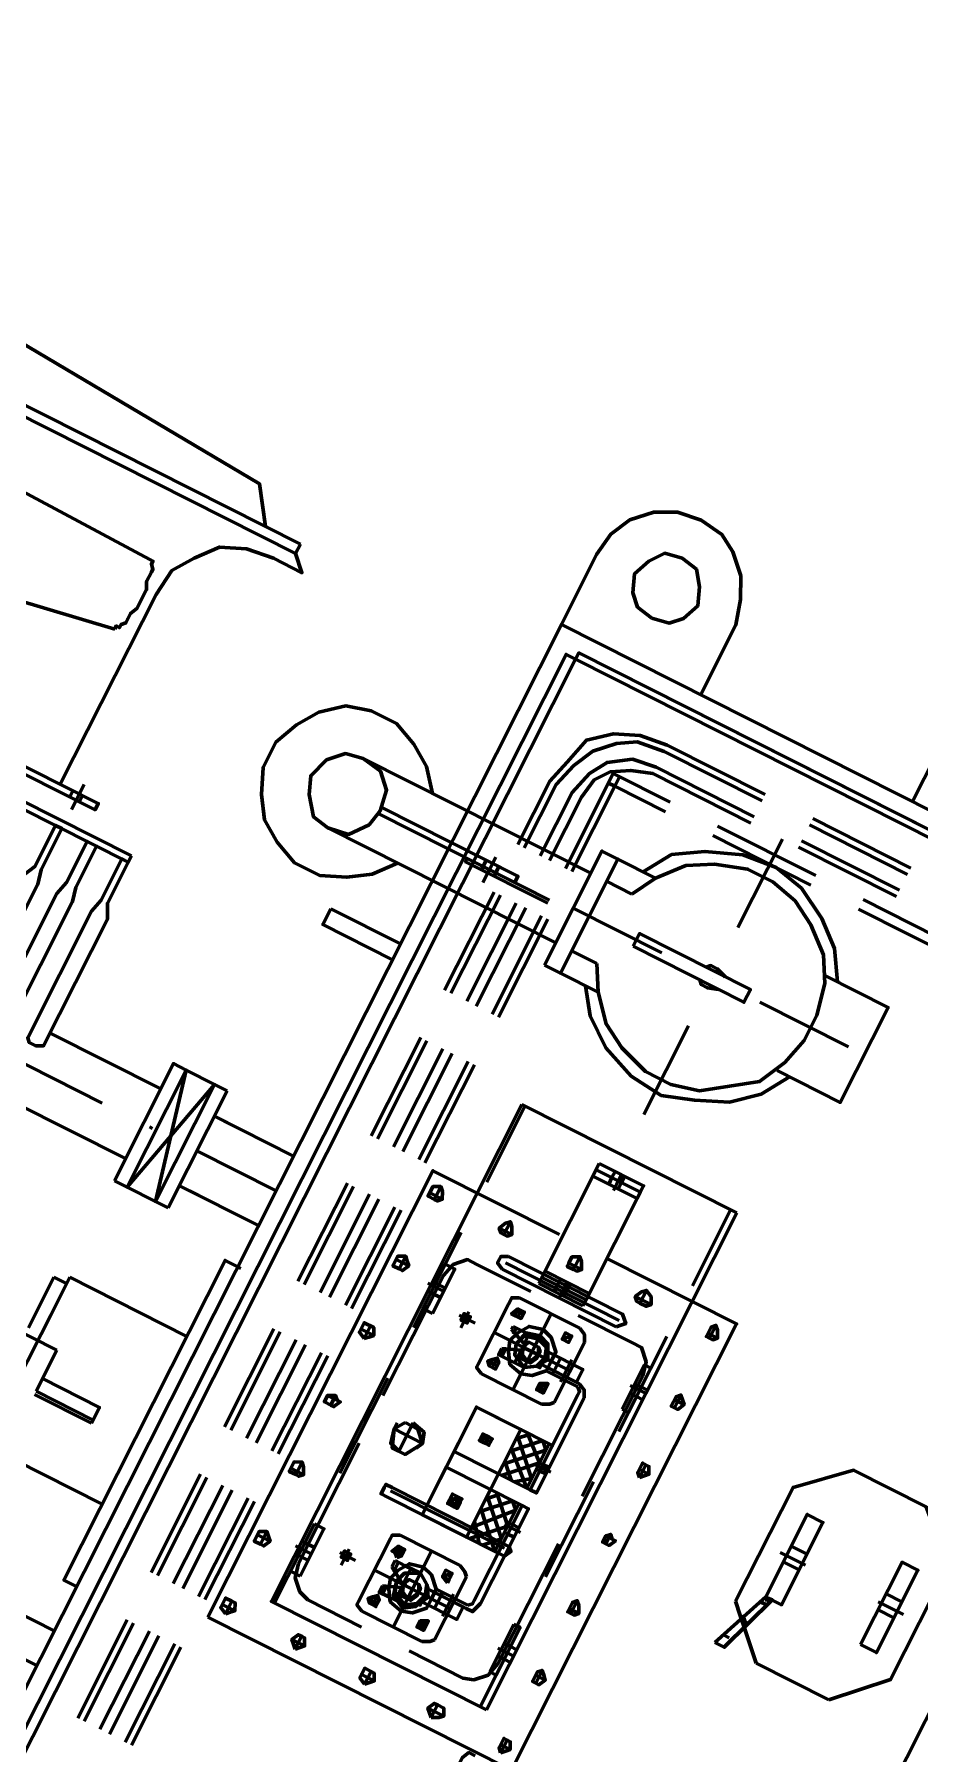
# Model space of a CAD drawing. Header units: metres. Extents: x 0 to 547597, y 0 to 1844684.
# Drawn here: x 543451.091 to 543452.124, y 1844575.337 to 1844577.342 of the extents above; entities that cross this region are included whole.
import ezdxf

# ---------------------------------------------------------------- set-up
doc = ezdxf.new("R2010")
doc.units = ezdxf.units.M
doc.layers.add('5_Thep', color=4, linetype='Continuous')
doc.layers.add('giai đoạn này', color=10, linetype='Continuous', lineweight=60)

# ---------------------------------------------------------------- blocks, each defined once
blk = doc.blocks.new('MBA220-MB')
at = {"color": 1}
for points in [[(1554, -1091.1), (-2326.8, -1091.1), (-2326.8, 570.3)], [(-2306.2, 549.7), (-2306.2, -1058), (-2297.9, -1058)], [(-2297.9, -1058), (-2297.9, 545.5)], [(-1186.2, -136.4), (-1566.4, -136.4)], [(-1401.1, -396.8), (-1549.9, -396.8), (-1599.5, -343), (-1599.5, -248), (-1549.9, -194.2)], [(-1549.9, -194.2), (-1401.1, -194.2), (-1347.3, -248)], [(-1475.5, -248), (-1475.5, -214.9)], [(-1421.7, -243.8), (-1421.7, -223.2), (-1529.2, -223.2), (-1529.2, -243.8), (-1421.7, -243.8)], [(-1487.9, -223.2), (-1487.9, -243.8)], [(-1467.2, -243.8), (-1467.2, -223.2)], [(-1347.3, -343), (-1347.3, -248)], [(-1421.7, -367.8), (-1421.7, -347.2), (-1529.2, -347.2), (-1529.2, -367.8), (-1421.7, -367.8)], [(-1487.9, -347.2), (-1487.9, -367.8)], [(-1475.5, -376.1), (-1475.5, -343)], [(-1467.2, -367.8), (-1467.2, -347.2)], [(-1421.7, -363.7), (-1421.7, -359.6), (-1347.3, -384.4), (-1421.7, -359.6), (-1421.7, -359.6)], [(-1417.6, -359.6), (-1417.6, -363.7)], [(-1380.4, -376.1), (-1347.3, -343)], [(-1421.7, -367.8), (-1421.7, -363.7)], [(-1421.7, -367.8), (-1421.7, -363.7)], [(-1421.7, -367.8), (-1417.6, -363.7)], [(-1421.7, -367.8), (-1347.3, -396.8)], [(-1347.3, -396.8), (-1421.7, -367.8)], [(-1413.5, -363.7), (-1413.5, -372)], [(-1388.7, -380.2), (-1384.5, -376.1), (-1384.5, -372)], [(-1388.7, -384.4), (-1380.4, -376.1)], [(-1388.7, -380.2), (-1388.7, -384.4)], [(-1401.1, -396.8), (-1388.7, -384.4)], [(-1359.7, -392.6), (-1359.7, -384.4)], [(-1347.3, -396.8), (-1347.3, -384.4)], [(-1347.3, -396.8), (-1347.3, -392.6)], [(-2306.2, -409.2), (-2306.2, -1058), (-2297.9, -1058)], [(-2198.7, -632.3), (-2198.7, -504.2)], [(-2186.3, -504.2), (-2186.3, -632.3)], [(-1975.5, -632.3), (-1975.5, -549.7), (-2099.5, -549.7), (-2099.5, -632.3)], [(-1107.6, -938.2), (-1107.6, -541.4), (-1690.4, -541.4), (-1690.4, -710.9)], [(-1661.4, -562.1), (-1661.4, -566.2), (-1673.8, -566.2), (-1678, -562.1), (-1673.8, -557.9), (-1665.6, -553.8), (-1661.4, -557.9), (-1661.4, -562.1)], [(-1665.6, -566.2), (-1665.6, -553.8)], [(-1570.5, -562.1), (-1570.5, -566.2), (-1582.9, -566.2), (-1587.1, -562.1), (-1582.9, -557.9), (-1578.8, -553.8), (-1570.5, -557.9), (-1570.5, -562.1)], [(-1578.8, -566.2), (-1578.8, -553.8)], [(-1479.6, -562.1), (-1483.7, -566.2), (-1496.1, -566.2), (-1496.1, -557.9), (-1487.9, -553.8), (-1483.7, -557.9), (-1479.6, -562.1)], [(-1487.9, -566.2), (-1487.9, -553.8)], [(-1392.8, -562.1), (-1392.8, -566.2), (-1401.1, -566.2), (-1405.2, -562.1), (-1401.1, -557.9), (-1401.1, -553.8), (-1392.8, -557.9), (-1392.8, -562.1)], [(-1401.1, -566.2), (-1401.1, -553.8)], [(-1301.9, -562.1), (-1301.9, -566.2), (-1314.3, -566.2), (-1318.4, -562.1), (-1314.3, -557.9), (-1306, -553.8), (-1301.9, -557.9), (-1301.9, -562.1)], [(-1306, -566.2), (-1306, -553.8)], [(-1211, -562.1), (-1211, -566.2), (-1223.4, -566.2), (-1227.5, -562.1), (-1223.4, -557.9), (-1219.2, -553.8), (-1211, -557.9), (-1211, -562.1)], [(-1219.2, -566.2), (-1219.2, -553.8)], [(-1120, -562.1), (-1124.2, -566.2), (-1136.6, -566.2), (-1136.6, -562.1), (-1136.6, -557.9), (-1128.3, -553.8), (-1124.2, -557.9), (-1120, -562.1)], [(-1128.3, -566.2), (-1128.3, -553.8)], [(-2037.5, -570.3), (-2037.5, -686.1)], [(-1678, -562.1), (-1661.4, -562.1)], [(-1587.1, -562.1), (-1570.5, -562.1)], [(-1496.1, -562.1), (-1479.6, -562.1)], [(-1405.2, -562.1), (-1392.8, -562.1)], [(-1318.4, -562.1), (-1301.9, -562.1)], [(-1227.5, -562.1), (-1211, -562.1)], [(-1136.6, -562.1), (-1120, -562.1)], [(-2256.6, -599.3), (-2256.6, -727.4)], [(-2248.3, -599.3), (-2248.3, -727.4)], [(-2227.7, -599.3), (-2227.7, -727.4)], [(-2219.4, -599.3), (-2219.4, -727.4)], [(-1806.1, -599.3), (-1157.2, -599.3)], [(-1806.1, -880.3), (-1157.2, -880.3), (-1157.2, -599.3)], [(-1806.1, -880.3), (-1806.1, -599.3)], [(-1574.7, -599.3), (-1574.7, -607.5)], [(-1570.5, -599.3), (-1570.5, -607.5)], [(-1562.3, -599.3), (-1562.3, -607.5)], [(-1235.8, -599.3), (-1235.8, -607.5)], [(-1227.5, -599.3), (-1227.5, -607.5)], [(-1219.2, -599.3), (-1219.2, -607.5)], [(-1103.5, -586.9), (-1103.5, -595.1), (-1095.2, -599.3), (-905.1, -599.3)], [(-2326.8, -607.5), (-2417.8, -607.5), (-2417.8, -632.3), (-2326.8, -632.3)], [(-2099.5, -615.8), (-2132.6, -636.5), (-2157.4, -665.4), (-2178.1, -702.6), (-2186.3, -739.8), (-2182.2, -781.1), (-2165.7, -822.5), (-2145, -855.5), (-2111.9, -876.2)], [(-1992.1, -876.2), (-1963.2, -859.7), (-1934.2, -834.9), (-1917.7, -805.9), (-1905.3, -768.7), (-1905.3, -735.7), (-1913.6, -702.6), (-1934.2, -673.7), (-1954.9, -644.7), (-1987.9, -628.2), (-2021, -619.9), (-2054.1, -619.9), (-2091.3, -628.2), (-2120.2, -644.7), (-2145, -673.7), (-2161.5, -702.6), (-2169.8, -735.7), (-2169.8, -768.7), (-2157.4, -805.9), (-2140.9, -834.9), (-2111.9, -859.7), (-2083, -876.2)], [(-1963.2, -876.2), (-1934.2, -855.5), (-1909.4, -822.5), (-1892.9, -781.1), (-1888.8, -739.8), (-1901.2, -702.6), (-1917.7, -665.4), (-1942.5, -636.5), (-1975.5, -615.8)], [(-1806.1, -607.5), (-1706.9, -607.5)], [(-1640.8, -607.5), (-1516.8, -607.5)], [(-1616, -640.6), (-1616, -628.2), (-1603.6, -615.8), (-1587.1, -611.7)], [(-1541.6, -607.5), (-1599.5, -607.5), (-1599.5, -615.8)], [(-1599.5, -615.8), (-1541.6, -615.8)], [(-1430, -611.7), (-1587.1, -611.7)], [(-1574.7, -607.5), (-1574.7, -615.8)], [(-1570.5, -603.4), (-1570.5, -619.9)], [(-1562.3, -607.5), (-1562.3, -615.8)], [(-1541.6, -607.5), (-1541.6, -615.8)], [(-1450.7, -607.5), (-1326.7, -607.5)], [(-1211, -611.7), (-1368, -611.7)], [(-1198.6, -607.5), (-1260.5, -607.5), (-1260.5, -615.8)], [(-1260.5, -607.5), (-1157.2, -607.5)], [(-1260.5, -615.8), (-1198.6, -615.8)], [(-1235.8, -607.5), (-1235.8, -615.8)], [(-1227.5, -603.4), (-1227.5, -619.9)], [(-1219.2, -607.5), (-1219.2, -615.8)], [(-1211, -611.7), (-1194.4, -615.8), (-1182, -628.2), (-1177.9, -640.6)], [(-1198.6, -607.5), (-1198.6, -615.8)], [(-1661.4, -653), (-1661.4, -657.1), (-1665.6, -661.3), (-1673.8, -657.1), (-1678, -653), (-1673.8, -644.7), (-1665.6, -640.6), (-1661.4, -644.7), (-1661.4, -653)], [(-1665.6, -661.3), (-1665.6, -640.6)], [(-1616, -640.6), (-1616, -710.9)], [(-1177.9, -710.9), (-1177.9, -640.6)], [(-1120, -653), (-1124.2, -657.1), (-1128.3, -661.3), (-1136.6, -657.1), (-1136.6, -653), (-1136.6, -644.7), (-1128.3, -640.6), (-1124.2, -644.7), (-1120, -653)], [(-1128.3, -661.3), (-1128.3, -640.6)], [(-1678, -653), (-1661.4, -653)], [(-1640.8, -814.2), (-1640.8, -665.4), (-1636.6, -661.3), (-1632.5, -657.1), (-1628.4, -661.3), (-1624.2, -665.4)], [(-1533.3, -661.3), (-1541.6, -665.4), (-1545.7, -673.7)], [(-1533.3, -661.3), (-1409.3, -661.3), (-1409.3, -669.5)], [(-1442.4, -661.3), (-1442.4, -669.5)], [(-1438.3, -657.1), (-1438.3, -673.7)], [(-1438.3, -677.8), (-1438.3, -661.3)], [(-1434.1, -661.3), (-1434.1, -669.5)], [(-1264.7, -661.3), (-1388.7, -661.3), (-1388.7, -669.5)], [(-1363.9, -661.3), (-1363.9, -669.5)], [(-1359.7, -657.1), (-1359.7, -673.7)], [(-1359.7, -677.8), (-1359.7, -661.3)], [(-1351.5, -661.3), (-1351.5, -669.5)], [(-1339.1, -814.2), (-1339.1, -665.4), (-1339.1, -661.3), (-1334.9, -657.1), (-1326.7, -661.3), (-1326.7, -665.4)], [(-1264.7, -661.3), (-1252.3, -665.4), (-1252.3, -673.7)], [(-1136.6, -653), (-1120, -653)], [(-1632.5, -665.4), (-1632.5, -814.2)], [(-1624.2, -665.4), (-1624.2, -814.2)], [(-1533.3, -739.8), (-1541.6, -727.4), (-1541.6, -723.3), (-1545.7, -723.3), (-1545.7, -677.8), (-1562.3, -677.8), (-1562.3, -723.3), (-1562.3, -723.3), (-1566.4, -727.4), (-1570.5, -739.8)], [(-1545.7, -715), (-1545.7, -673.7)], [(-1533.3, -669.5), (-1537.5, -669.5), (-1541.6, -673.7)], [(-1541.6, -673.7), (-1541.6, -715)], [(-1409.3, -669.5), (-1533.3, -669.5)], [(-1409.3, -768.7), (-1409.3, -669.5), (-1467.2, -669.5), (-1467.2, -768.7), (-1409.3, -768.7)], [(-1458.9, -673.7), (-1467.2, -681.9)], [(-1442.4, -673.7), (-1467.2, -702.6)], [(-1467.2, -673.7), (-1409.3, -673.7)], [(-1458.9, -673.7), (-1421.7, -710.9)], [(-1421.7, -673.7), (-1458.9, -710.9)], [(-1442.4, -673.7), (-1442.4, -669.5)], [(-1442.4, -673.7), (-1409.3, -706.7)], [(-1409.3, -673.7), (-1442.4, -710.9)], [(-1434.1, -673.7), (-1434.1, -669.5)], [(-1421.7, -673.7), (-1409.3, -690.2)], [(-1388.7, -669.5), (-1264.7, -669.5)], [(-1326.7, -768.7), (-1326.7, -669.5), (-1388.7, -669.5), (-1388.7, -768.7), (-1326.7, -768.7)], [(-1380.4, -673.7), (-1388.7, -681.9)], [(-1359.7, -673.7), (-1388.7, -702.6)], [(-1388.7, -673.7), (-1326.7, -673.7)], [(-1380.4, -673.7), (-1339.1, -710.9)], [(-1343.2, -673.7), (-1380.4, -710.9)], [(-1363.9, -673.7), (-1363.9, -669.5)], [(-1326.7, -673.7), (-1363.9, -710.9)], [(-1359.7, -673.7), (-1326.7, -706.7)], [(-1351.5, -673.7), (-1351.5, -669.5)], [(-1343.2, -673.7), (-1326.7, -690.2)], [(-1334.9, -665.4), (-1334.9, -814.2)], [(-1326.7, -665.4), (-1326.7, -814.2)], [(-1264.7, -669.5), (-1260.5, -669.5), (-1256.4, -673.7)], [(-1223.4, -739.8), (-1231.6, -727.4), (-1231.6, -723.3), (-1235.8, -723.3), (-1235.8, -677.8), (-1252.3, -677.8), (-1252.3, -723.3), (-1252.3, -723.3), (-1256.4, -727.4), (-1264.7, -739.8)], [(-1256.4, -673.7), (-1256.4, -715)], [(-1252.3, -715), (-1252.3, -673.7)], [(-2198.7, -822.5), (-2198.7, -694.3)], [(-2186.3, -694.3), (-2186.3, -822.5)], [(-1603.6, -702.6), (-1599.5, -694.3), (-1591.2, -690.2)], [(-1512.7, -690.2), (-1591.2, -690.2)], [(-1566.4, -694.3), (-1541.6, -694.3)], [(-1562.3, -690.2), (-1545.7, -690.2)], [(-1554, -789.4), (-1554, -690.2)], [(-1537.5, -694.3), (-1549.9, -694.3)], [(-1541.6, -690.2), (-1545.7, -690.2)], [(-1512.7, -690.2), (-1508.5, -694.3), (-1504.4, -702.6)], [(-1467.2, -681.9), (-1438.3, -710.9)], [(-1467.2, -698.5), (-1454.8, -710.9)], [(-1409.3, -694.3), (-1425.9, -710.9)], [(-1388.7, -681.9), (-1359.7, -710.9)], [(-1388.7, -698.5), (-1376.3, -710.9)], [(-1326.7, -694.3), (-1347.3, -710.9)], [(-1293.6, -702.6), (-1289.5, -694.3), (-1285.3, -690.2)], [(-1202.7, -690.2), (-1285.3, -690.2)], [(-1260.5, -694.3), (-1248.2, -694.3)], [(-1256.4, -690.2), (-1252.3, -690.2)], [(-1256.4, -694.3), (-1231.6, -694.3)], [(-1252.3, -690.2), (-1235.8, -690.2)], [(-1244, -789.4), (-1244, -690.2)], [(-1202.7, -690.2), (-1198.6, -694.3), (-1194.4, -702.6)], [(-2029.3, -847.3), (-2029.3, -702.6), (-2045.8, -702.6), (-2045.8, -847.3), (-2029.3, -847.3)], [(-1636.6, -710.9), (-1785.4, -710.9), (-1785.4, -768.7)], [(-1777.2, -710.9), (-1777.2, -768.7), (-1768.9, -768.7)], [(-1777.2, -710.9), (-1768.9, -710.9)], [(-1777.2, -768.7), (-1777.2, -710.9)], [(-1768.9, -768.7), (-1768.9, -710.9)], [(-1644.9, -710.9), (-1644.9, -768.7)], [(-1636.6, -710.9), (-1636.6, -768.7), (-1628.4, -768.7)], [(-1636.6, -710.9), (-1628.4, -710.9)], [(-1636.6, -710.9), (-1636.6, -768.7), (-1628.4, -768.7)], [(-1636.6, -710.9), (-1628.4, -710.9)], [(-1636.6, -768.7), (-1636.6, -710.9)], [(-1628.4, -768.7), (-1628.4, -710.9)], [(-1628.4, -768.7), (-1628.4, -710.9)], [(-1603.6, -702.6), (-1603.6, -781.1)], [(-1591.2, -706.7), (-1582.9, -706.7)], [(-1582.9, -706.7), (-1582.9, -710.9), (-1582.9, -715), (-1587.1, -710.9), (-1591.2, -706.7), (-1587.1, -706.7), (-1582.9, -706.7), (-1582.9, -706.7), (-1582.9, -710.9), (-1582.9, -715), (-1587.1, -710.9), (-1591.2, -706.7), (-1587.1, -706.7), (-1582.9, -706.7), (-1582.9, -706.7), (-1582.9, -706.7)], [(-1582.9, -706.7), (-1582.9, -715), (-1591.2, -715), (-1591.2, -706.7), (-1582.9, -706.7), (-1582.9, -706.7)], [(-1591.2, -706.7), (-1582.9, -706.7)], [(-1582.9, -706.7), (-1582.9, -715)], [(-1582.9, -706.7), (-1582.9, -715)], [(-1525.1, -739.8), (-1529.2, -756.3), (-1541.6, -764.6), (-1554, -768.7), (-1566.4, -764.6), (-1578.8, -756.3), (-1582.9, -739.8), (-1578.8, -727.4), (-1566.4, -715), (-1554, -715), (-1541.6, -715), (-1529.2, -727.4), (-1525.1, -739.8)], [(-1533.3, -739.8), (-1541.6, -756.3), (-1554, -760.5), (-1566.4, -756.3), (-1570.5, -739.8), (-1566.4, -727.4), (-1554, -723.3), (-1541.6, -727.4), (-1533.3, -739.8), (-1541.6, -756.3), (-1554, -760.5), (-1570.5, -756.3), (-1574.7, -739.8), (-1570.5, -727.4), (-1554, -719.1), (-1541.6, -727.4), (-1533.3, -739.8)], [(-1545.7, -706.7), (-1562.3, -706.7)], [(-1554, -768.7), (-1554, -715)], [(-1541.6, -706.7), (-1545.7, -706.7)], [(-1541.6, -715), (-1545.7, -715)], [(-1516.8, -706.7), (-1529.2, -706.7)], [(-1516.8, -706.7), (-1516.8, -715), (-1525.1, -715), (-1529.2, -706.7), (-1525.1, -706.7), (-1516.8, -706.7), (-1516.8, -706.7)], [(-1516.8, -706.7), (-1529.2, -706.7)], [(-1516.8, -706.7), (-1516.8, -710.9), (-1520.9, -715), (-1525.1, -710.9), (-1525.1, -706.7), (-1516.8, -706.7), (-1516.8, -710.9), (-1520.9, -715), (-1525.1, -710.9), (-1525.1, -706.7), (-1520.9, -706.7), (-1516.8, -706.7)], [(-1520.9, -706.7), (-1520.9, -715)], [(-1520.9, -706.7), (-1520.9, -715)], [(-1504.4, -781.1), (-1504.4, -702.6)], [(-1326.7, -768.7), (-1326.7, -710.9), (-1467.2, -710.9), (-1467.2, -768.7), (-1326.7, -768.7)], [(-1326.7, -768.7), (-1326.7, -710.9), (-1467.2, -710.9), (-1467.2, -768.7), (-1326.7, -768.7)], [(-1467.2, -710.9), (-1409.3, -710.9)], [(-1388.7, -710.9), (-1326.7, -710.9)], [(-1293.6, -702.6), (-1293.6, -781.1)], [(-1281.2, -706.7), (-1268.8, -706.7)], [(-1272.9, -706.7), (-1272.9, -710.9), (-1272.9, -715), (-1277.1, -710.9), (-1281.2, -706.7), (-1277.1, -706.7), (-1272.9, -706.7), (-1272.9, -710.9), (-1272.9, -715), (-1277.1, -710.9), (-1277.1, -706.7), (-1272.9, -706.7), (-1272.9, -706.7)], [(-1268.8, -706.7), (-1272.9, -715), (-1281.2, -715), (-1281.2, -706.7), (-1272.9, -706.7), (-1268.8, -706.7)], [(-1281.2, -706.7), (-1268.8, -706.7)], [(-1272.9, -706.7), (-1272.9, -715)], [(-1272.9, -706.7), (-1272.9, -715)], [(-1215.1, -739.8), (-1219.2, -756.3), (-1231.6, -764.6), (-1244, -768.7), (-1256.4, -764.6), (-1268.8, -756.3), (-1272.9, -739.8), (-1268.8, -727.4), (-1256.4, -715), (-1244, -715), (-1231.6, -715), (-1219.2, -727.4), (-1215.1, -739.8)], [(-1219.2, -739.8), (-1227.5, -756.3), (-1244, -760.5), (-1256.4, -756.3), (-1264.7, -739.8), (-1256.4, -727.4), (-1244, -719.1), (-1227.5, -727.4), (-1219.2, -739.8)], [(-1256.4, -706.7), (-1252.3, -706.7)], [(-1256.4, -715), (-1252.3, -715)], [(-1235.8, -706.7), (-1252.3, -706.7)], [(-1244, -768.7), (-1244, -715)], [(-1206.8, -706.7), (-1219.2, -706.7)], [(-1206.8, -706.7), (-1206.8, -715), (-1215.1, -715), (-1219.2, -706.7), (-1215.1, -706.7), (-1206.8, -706.7), (-1206.8, -706.7)], [(-1206.8, -706.7), (-1219.2, -706.7)], [(-1206.8, -706.7), (-1211, -710.9), (-1211, -715), (-1215.1, -710.9), (-1215.1, -706.7), (-1211, -706.7), (-1206.8, -706.7)], [(-1211, -706.7), (-1211, -710.9), (-1211, -715), (-1215.1, -710.9), (-1215.1, -706.7), (-1211, -706.7), (-1211, -706.7)], [(-1211, -706.7), (-1211, -715)], [(-1211, -706.7), (-1211, -715)], [(-1194.4, -781.1), (-1194.4, -702.6)], [(-2045.8, -735.7), (-2049.9, -748.1), (-2049.9, -756.3), (-2045.8, -760.5)], [(-2029.3, -760.5), (-2025.1, -756.3), (-2025.1, -748.1), (-2029.3, -735.7)], [(-1777.2, -735.7), (-1785.4, -735.7)], [(-1773, -739.8), (-1785.4, -739.8)], [(-1781.3, -739.8), (-1764.8, -739.8)], [(-1777.2, -735.7), (-1768.9, -735.7)], [(-1661.4, -739.8), (-1661.4, -748.1), (-1665.6, -748.1), (-1673.8, -748.1), (-1678, -739.8), (-1673.8, -735.7), (-1665.6, -731.5), (-1661.4, -735.7), (-1661.4, -739.8)], [(-1678, -739.8), (-1661.4, -739.8)], [(-1665.6, -748.1), (-1665.6, -731.5)], [(-1636.6, -735.7), (-1644.9, -735.7)], [(-1636.6, -739.8), (-1644.9, -739.8)], [(-1640.8, -739.8), (-1624.2, -739.8)], [(-1640.8, -739.8), (-1624.2, -739.8)], [(-1636.6, -735.7), (-1628.4, -735.7)], [(-1636.6, -735.7), (-1628.4, -735.7)], [(-1603.6, -739.8), (-1504.4, -739.8)], [(-1525.1, -739.8), (-1582.9, -739.8)], [(-1570.5, -739.8), (-1570.5, -760.5)], [(-1558.1, -752.2), (-1562.3, -748.1), (-1562.3, -735.7), (-1558.1, -731.5), (-1549.9, -731.5), (-1541.6, -735.7), (-1541.6, -748.1), (-1549.9, -752.2)], [(-1541.6, -739.8), (-1545.7, -748.1), (-1554, -752.2), (-1562.3, -748.1), (-1562.3, -739.8), (-1562.3, -735.7), (-1554, -731.5), (-1545.7, -735.7), (-1541.6, -739.8)], [(-1562.3, -739.8), (-1541.6, -739.8)], [(-1554, -752.2), (-1554, -731.5)], [(-1533.3, -760.5), (-1533.3, -739.8)], [(-1434.1, -739.8), (-1434.1, -748.1), (-1442.4, -748.1), (-1442.4, -739.8), (-1442.4, -735.7), (-1438.3, -735.7), (-1434.1, -735.7), (-1434.1, -739.8), (-1434.1, -743.9), (-1438.3, -748.1), (-1442.4, -743.9), (-1442.4, -739.8), (-1442.4, -735.7), (-1438.3, -735.7), (-1434.1, -735.7), (-1434.1, -739.8)], [(-1434.1, -739.8), (-1434.1, -748.1), (-1442.4, -748.1), (-1442.4, -739.8), (-1442.4, -735.7), (-1438.3, -735.7), (-1434.1, -735.7), (-1434.1, -739.8), (-1434.1, -743.9), (-1438.3, -748.1), (-1442.4, -743.9), (-1442.4, -739.8), (-1442.4, -735.7), (-1438.3, -735.7), (-1434.1, -735.7), (-1434.1, -739.8)], [(-1434.1, -739.8), (-1434.1, -748.1), (-1438.3, -748.1), (-1442.4, -748.1), (-1442.4, -735.7), (-1438.3, -735.7), (-1434.1, -735.7), (-1434.1, -739.8), (-1442.4, -739.8)], [(-1442.4, -739.8), (-1434.1, -739.8)], [(-1442.4, -739.8), (-1434.1, -739.8)], [(-1438.3, -735.7), (-1438.3, -748.1)], [(-1438.3, -735.7), (-1438.3, -748.1)], [(-1438.3, -748.1), (-1438.3, -735.7)], [(-1351.5, -739.8), (-1355.6, -748.1), (-1363.9, -748.1), (-1363.9, -735.7), (-1359.7, -735.7), (-1355.6, -735.7), (-1351.5, -739.8), (-1355.6, -743.9), (-1359.7, -748.1), (-1359.7, -743.9), (-1363.9, -739.8), (-1359.7, -735.7), (-1359.7, -735.7), (-1355.6, -735.7), (-1351.5, -739.8)], [(-1351.5, -739.8), (-1355.6, -748.1), (-1363.9, -748.1), (-1363.9, -735.7), (-1359.7, -735.7), (-1355.6, -735.7), (-1351.5, -739.8), (-1355.6, -743.9), (-1359.7, -748.1), (-1359.7, -743.9), (-1363.9, -739.8), (-1359.7, -735.7), (-1359.7, -735.7), (-1355.6, -735.7), (-1351.5, -739.8)], [(-1351.5, -739.8), (-1351.5, -748.1), (-1359.7, -748.1), (-1363.9, -748.1), (-1363.9, -735.7), (-1359.7, -735.7), (-1351.5, -735.7), (-1351.5, -739.8), (-1363.9, -739.8)], [(-1351.5, -739.8), (-1363.9, -739.8)], [(-1351.5, -739.8), (-1363.9, -739.8)], [(-1359.7, -735.7), (-1359.7, -748.1)], [(-1359.7, -735.7), (-1359.7, -748.1)], [(-1359.7, -748.1), (-1359.7, -735.7)], [(-1293.6, -739.8), (-1194.4, -739.8)], [(-1215.1, -739.8), (-1272.9, -739.8)], [(-1223.4, -739.8), (-1231.6, -756.3), (-1244, -760.5), (-1256.4, -756.3), (-1264.7, -739.8), (-1256.4, -727.4), (-1244, -723.3), (-1231.6, -727.4), (-1223.4, -739.8)], [(-1264.7, -739.8), (-1264.7, -760.5)], [(-1244, -752.2), (-1252.3, -748.1), (-1252.3, -735.7), (-1248.2, -731.5), (-1239.9, -731.5), (-1231.6, -735.7), (-1231.6, -748.1), (-1239.9, -752.2)], [(-1231.6, -739.8), (-1235.8, -748.1), (-1244, -752.2), (-1252.3, -748.1), (-1252.3, -739.8), (-1252.3, -735.7), (-1244, -731.5), (-1235.8, -735.7), (-1231.6, -739.8)], [(-1252.3, -739.8), (-1231.6, -739.8)], [(-1244, -752.2), (-1244, -731.5)], [(-1223.4, -760.5), (-1223.4, -739.8)], [(-1120, -739.8), (-1124.2, -748.1), (-1128.3, -748.1), (-1136.6, -748.1), (-1136.6, -739.8), (-1136.6, -735.7), (-1128.3, -731.5), (-1124.2, -735.7), (-1120, -739.8)], [(-1136.6, -739.8), (-1120, -739.8)], [(-1128.3, -748.1), (-1128.3, -731.5)], [(-2103.7, -748.1), (-2219.4, -748.1)], [(-2037.5, -748.1), (-2037.5, -748.1)], [(-2037.5, -748.1), (-2037.5, -748.1)], [(-1859.8, -748.1), (-1975.5, -748.1)], [(-1777.2, -748.1), (-1785.4, -748.1)], [(-1777.2, -748.1), (-1768.9, -748.1)], [(-1636.6, -748.1), (-1644.9, -748.1)], [(-1636.6, -748.1), (-1628.4, -748.1)], [(-1636.6, -748.1), (-1628.4, -748.1)], [(-1570.5, -752.2), (-1558.1, -752.2)], [(-1570.5, -772.9), (-1570.5, -760.5)], [(-1566.4, -772.9), (-1558.1, -752.2)], [(-1558.1, -752.2), (-1558.1, -748.1)], [(-1549.9, -752.2), (-1549.9, -748.1)], [(-1549.9, -752.2), (-1533.3, -752.2)], [(-1549.9, -752.2), (-1541.6, -772.9)], [(-1533.3, -760.5), (-1533.3, -772.9), (-1541.6, -772.9)], [(-1264.7, -752.2), (-1244, -752.2)], [(-1264.7, -772.9), (-1264.7, -760.5)], [(-1256.4, -772.9), (-1244, -752.2)], [(-1244, -752.2), (-1244, -748.1)], [(-1239.9, -752.2), (-1239.9, -748.1)], [(-1239.9, -752.2), (-1223.4, -752.2)], [(-1239.9, -752.2), (-1231.6, -772.9)], [(-1223.4, -760.5), (-1223.4, -772.9), (-1231.6, -772.9)], [(-1636.6, -768.7), (-1785.4, -768.7)], [(-1690.4, -772.9), (-1690.4, -938.2), (-1107.6, -938.2)], [(-1616, -772.9), (-1616, -843.1)], [(-1591.2, -789.4), (-1599.5, -789.4), (-1603.6, -781.1)], [(-1582.9, -772.9), (-1582.9, -777), (-1587.1, -777), (-1591.2, -772.9), (-1587.1, -768.7), (-1582.9, -768.7), (-1582.9, -772.9), (-1582.9, -777), (-1587.1, -777), (-1591.2, -772.9), (-1587.1, -768.7), (-1582.9, -768.7), (-1582.9, -772.9)], [(-1582.9, -772.9), (-1582.9, -777), (-1582.9, -781.1), (-1591.2, -777), (-1591.2, -768.7), (-1582.9, -768.7), (-1582.9, -768.7), (-1582.9, -772.9)], [(-1591.2, -772.9), (-1582.9, -772.9)], [(-1591.2, -772.9), (-1582.9, -772.9)], [(-1582.9, -781.1), (-1582.9, -768.7)], [(-1582.9, -781.1), (-1582.9, -768.7)], [(-1562.3, -768.7), (-1570.5, -768.7)], [(-1566.4, -772.9), (-1570.5, -772.9)], [(-1533.3, -768.7), (-1541.6, -768.7)], [(-1516.8, -772.9), (-1516.8, -777), (-1520.9, -781.1), (-1525.1, -777), (-1529.2, -772.9), (-1525.1, -768.7), (-1520.9, -768.7), (-1516.8, -768.7), (-1516.8, -772.9)], [(-1516.8, -772.9), (-1529.2, -772.9)], [(-1516.8, -772.9), (-1529.2, -772.9)], [(-1516.8, -772.9), (-1516.8, -777), (-1525.1, -777), (-1525.1, -768.7), (-1516.8, -768.7), (-1516.8, -777), (-1525.1, -777), (-1525.1, -768.7), (-1516.8, -768.7), (-1516.8, -772.9)], [(-1520.9, -781.1), (-1520.9, -768.7)], [(-1520.9, -781.1), (-1520.9, -768.7)], [(-1504.4, -781.1), (-1508.5, -789.4), (-1512.7, -789.4)], [(-1285.3, -789.4), (-1289.5, -789.4), (-1293.6, -781.1)], [(-1272.9, -772.9), (-1272.9, -777), (-1277.1, -777), (-1281.2, -772.9), (-1277.1, -768.7), (-1272.9, -768.7), (-1272.9, -777), (-1277.1, -777), (-1277.1, -768.7), (-1272.9, -768.7), (-1272.9, -772.9)], [(-1268.8, -772.9), (-1272.9, -777), (-1272.9, -781.1), (-1281.2, -777), (-1281.2, -768.7), (-1272.9, -768.7), (-1272.9, -768.7), (-1268.8, -772.9)], [(-1281.2, -772.9), (-1268.8, -772.9)], [(-1281.2, -772.9), (-1268.8, -772.9)], [(-1272.9, -781.1), (-1272.9, -768.7)], [(-1272.9, -781.1), (-1272.9, -768.7)], [(-1252.3, -768.7), (-1264.7, -768.7)], [(-1256.4, -772.9), (-1264.7, -772.9)], [(-1223.4, -768.7), (-1231.6, -768.7)], [(-1206.8, -772.9), (-1206.8, -777), (-1211, -781.1), (-1215.1, -777), (-1219.2, -772.9), (-1215.1, -768.7), (-1211, -768.7), (-1206.8, -768.7), (-1206.8, -772.9)], [(-1206.8, -772.9), (-1219.2, -772.9)], [(-1206.8, -772.9), (-1219.2, -772.9)], [(-1206.8, -772.9), (-1211, -777), (-1215.1, -777), (-1215.1, -768.7), (-1211, -768.7), (-1206.8, -772.9)], [(-1211, -772.9), (-1211, -777), (-1215.1, -777), (-1215.1, -768.7), (-1211, -768.7), (-1211, -772.9)], [(-1211, -781.1), (-1211, -768.7)], [(-1211, -781.1), (-1211, -768.7)], [(-1194.4, -781.1), (-1198.6, -789.4), (-1202.7, -789.4)], [(-1177.9, -843.1), (-1177.9, -772.9)], [(-2256.6, -789.4), (-2256.6, -917.5)], [(-2248.3, -789.4), (-2248.3, -917.5)], [(-2227.7, -789.4), (-2227.7, -917.5)], [(-2219.4, -789.4), (-2219.4, -917.5)], [(-1591.2, -789.4), (-1512.7, -789.4)], [(-1285.3, -789.4), (-1202.7, -789.4)], [(-2037.5, -814.2), (-2037.5, -929.9)], [(-1624.2, -814.2), (-1628.4, -822.5), (-1632.5, -822.5), (-1636.6, -822.5), (-1640.8, -814.2)], [(-1554, -834.9), (-1554, -814.2)], [(-1417.6, -826.6), (-1413.5, -810.1), (-1401.1, -805.9), (-1392.8, -810.1)], [(-1413.5, -818.3), (-1401.1, -805.9), (-1401.1, -810.1)], [(-1413.5, -834.9), (-1413.5, -818.3)], [(-1401.1, -805.9), (-1380.4, -818.3), (-1380.4, -834.9), (-1401.1, -843.1)], [(-1401.1, -805.9), (-1401.1, -843.1)], [(-1326.7, -814.2), (-1326.7, -822.5), (-1334.9, -822.5), (-1339.1, -822.5), (-1339.1, -814.2)], [(-1244, -834.9), (-1244, -814.2)], [(-1661.4, -830.7), (-1661.4, -834.9), (-1665.6, -839), (-1673.8, -834.9), (-1678, -830.7), (-1673.8, -826.6), (-1665.6, -822.5), (-1661.4, -826.6), (-1661.4, -830.7)], [(-1678, -830.7), (-1661.4, -830.7)], [(-1665.6, -839), (-1665.6, -822.5)], [(-1541.6, -826.6), (-1562.3, -826.6)], [(-1558.1, -826.6), (-1554, -826.6), (-1554, -830.7), (-1549.9, -826.6), (-1549.9, -822.5), (-1554, -822.5), (-1558.1, -826.6)], [(-1554, -830.7), (-1549.9, -830.7), (-1549.9, -826.6), (-1549.9, -822.5), (-1554, -822.5), (-1558.1, -822.5), (-1558.1, -826.6)], [(-1558.1, -826.6), (-1558.1, -830.7), (-1549.9, -830.7), (-1549.9, -822.5), (-1554, -822.5), (-1558.1, -822.5), (-1558.1, -826.6)], [(-1417.6, -826.6), (-1380.4, -826.6)], [(-1413.5, -834.9), (-1401.1, -843.1)], [(-1380.4, -826.6), (-1384.5, -839), (-1401.1, -843.1), (-1409.3, -843.1)], [(-1231.6, -826.6), (-1252.3, -826.6)], [(-1244, -830.7), (-1239.9, -826.6), (-1244, -822.5), (-1244, -822.5), (-1244, -822.5), (-1248.2, -826.6)], [(-1248.2, -826.6), (-1248.2, -830.7), (-1239.9, -830.7), (-1239.9, -822.5), (-1244, -822.5), (-1248.2, -822.5), (-1248.2, -826.6)], [(-1244, -826.6), (-1244, -830.7), (-1244, -826.6), (-1239.9, -826.6), (-1244, -822.5), (-1244, -822.5), (-1244, -826.6)], [(-1120, -830.7), (-1124.2, -834.9), (-1128.3, -839), (-1136.6, -834.9), (-1136.6, -830.7), (-1136.6, -826.6), (-1128.3, -822.5), (-1124.2, -826.6), (-1120, -830.7)], [(-1136.6, -830.7), (-1120, -830.7)], [(-1128.3, -839), (-1128.3, -822.5)], [(-2111.9, -859.7), (-2111.9, -909.2), (-1963.2, -909.2), (-1963.2, -859.7)], [(-1587.1, -872.1), (-1603.6, -867.9), (-1616, -855.5), (-1616, -843.1)], [(-1177.9, -843.1), (-1182, -855.5), (-1194.4, -867.9), (-1211, -872.1)], [(-2083, -909.2), (-2083, -876.2)], [(-1992.1, -909.2), (-1992.1, -876.2)], [(-1806.1, -876.2), (-1706.9, -876.2)], [(-1640.8, -876.2), (-1516.8, -876.2)], [(-1541.6, -863.8), (-1599.5, -863.8), (-1599.5, -876.2)], [(-1599.5, -876.2), (-1541.6, -876.2)], [(-1587.1, -872.1), (-1430, -872.1)], [(-1574.7, -863.8), (-1574.7, -876.2)], [(-1574.7, -880.3), (-1574.7, -876.2)], [(-1570.5, -863.8), (-1570.5, -880.3)], [(-1570.5, -884.5), (-1570.5, -872.1)], [(-1562.3, -863.8), (-1562.3, -876.2)], [(-1562.3, -880.3), (-1562.3, -876.2)], [(-1541.6, -863.8), (-1541.6, -876.2)], [(-1450.7, -876.2), (-1326.7, -876.2)], [(-1368, -872.1), (-1211, -872.1)], [(-1198.6, -863.8), (-1260.5, -863.8), (-1260.5, -876.2)], [(-1260.5, -876.2), (-1198.6, -876.2)], [(-1260.5, -876.2), (-1157.2, -876.2)], [(-1235.8, -863.8), (-1235.8, -876.2)], [(-1235.8, -880.3), (-1235.8, -876.2)], [(-1227.5, -863.8), (-1227.5, -880.3)], [(-1227.5, -884.5), (-1227.5, -872.1)], [(-1219.2, -863.8), (-1219.2, -876.2)], [(-1219.2, -880.3), (-1219.2, -876.2)], [(-1198.6, -863.8), (-1198.6, -876.2)], [(-2186.3, -884.5), (-2186.3, -950.6), (-2198.7, -950.6)], [(-2198.7, -958.8), (-2198.7, -884.5)], [(-2326.8, -909.2), (-2417.8, -909.2), (-2446.7, -917.5), (-2471.5, -929.9), (-2492.2, -950.6), (-2504.6, -971.2), (-2508.7, -1000.2), (-2504.6, -1029.1), (-2492.2, -1053.9), (-2471.5, -1074.6), (-2446.7, -1087), (-2417.8, -1091.1), (-2326.8, -1091.1)], [(-2256.6, -917.5), (-2252.5, -950.6), (-2240.1, -979.5), (-2219.4, -1004.3), (-2186.3, -1012.6), (-2157.4, -1020.8)], [(-2248.3, -917.5), (-2244.2, -950.6), (-2231.8, -971.2), (-2211.1, -991.9), (-2186.3, -1004.3), (-2157.4, -1012.6)], [(-2227.7, -917.5), (-2223.5, -946.4), (-2207, -971.2), (-2186.3, -983.6), (-2157.4, -991.9)], [(-2219.4, -917.5), (-2211.1, -942.3), (-2198.7, -963), (-2182.2, -975.4), (-2157.4, -979.5)], [(-1963.2, -929.9), (-1963.2, -909.2), (-2111.9, -909.2), (-2111.9, -929.9), (-1963.2, -929.9)], [(-1661.4, -921.6), (-1661.4, -929.9), (-1673.8, -929.9), (-1678, -921.6), (-1673.8, -917.5), (-1665.6, -913.4), (-1661.4, -917.5), (-1661.4, -921.6)], [(-1678, -921.6), (-1661.4, -921.6)], [(-1665.6, -929.9), (-1665.6, -913.4)], [(-1570.5, -921.6), (-1570.5, -929.9), (-1582.9, -929.9), (-1587.1, -921.6), (-1582.9, -917.5), (-1578.8, -913.4), (-1570.5, -917.5), (-1570.5, -921.6)], [(-1587.1, -921.6), (-1570.5, -921.6)], [(-1578.8, -913.4), (-1578.8, -929.9)], [(-1479.6, -921.6), (-1483.7, -929.9), (-1496.1, -929.9), (-1496.1, -917.5), (-1487.9, -913.4), (-1483.7, -917.5), (-1479.6, -921.6)], [(-1496.1, -921.6), (-1479.6, -921.6)], [(-1487.9, -913.4), (-1487.9, -929.9)], [(-1392.8, -921.6), (-1392.8, -929.9), (-1401.1, -929.9), (-1405.2, -921.6), (-1401.1, -917.5), (-1401.1, -913.4), (-1392.8, -917.5), (-1392.8, -921.6)], [(-1405.2, -921.6), (-1392.8, -921.6)], [(-1401.1, -913.4), (-1401.1, -929.9)], [(-1301.9, -921.6), (-1301.9, -929.9), (-1314.3, -929.9), (-1318.4, -921.6), (-1314.3, -917.5), (-1306, -913.4), (-1301.9, -917.5), (-1301.9, -921.6)], [(-1318.4, -921.6), (-1301.9, -921.6)], [(-1306, -913.4), (-1306, -929.9)], [(-1211, -921.6), (-1211, -929.9), (-1223.4, -929.9), (-1227.5, -921.6), (-1223.4, -917.5), (-1219.2, -913.4), (-1211, -917.5), (-1211, -921.6)], [(-1227.5, -921.6), (-1211, -921.6)], [(-1219.2, -913.4), (-1219.2, -929.9)], [(-1120, -921.6), (-1124.2, -929.9), (-1136.6, -929.9), (-1136.6, -921.6), (-1136.6, -917.5), (-1128.3, -913.4), (-1124.2, -917.5), (-1120, -921.6)], [(-1136.6, -921.6), (-1120, -921.6)], [(-1128.3, -929.9), (-1128.3, -913.4)], [(-2083, -1227.5), (-2083, -929.9)], [(-1992.1, -929.9), (-1992.1, -1227.5), (-1996.2, -1202.7), (-2016.9, -1186.2), (-2037.5, -1182), (-2062.3, -1186.2), (-2078.9, -1202.7), (-2083, -1227.5)], [(-2380.6, -1000.2), (-2384.7, -979.5), (-2397.1, -967.1), (-2417.8, -958.8), (-2438.4, -967.1), (-2455, -979.5), (-2459.1, -1000.2), (-2455, -1020.8), (-2438.4, -1033.2), (-2417.8, -1041.5), (-2397.1, -1033.2), (-2384.7, -1020.8), (-2380.6, -1000.2)], [(-2074.7, -958.8), (-2198.7, -958.8)], [(-2186.3, -958.8), (-2186.3, -950.6), (-2186.3, -950.6)], [(-2186.3, -950.6), (-2074.7, -950.6)], [(-2033.4, -1066.3), (-2033.4, -958.8)], [(-2029.3, -958.8), (-2029.3, -1066.3), (-2033.4, -1066.3)], [(-2012.7, -950.6), (-1884.6, -950.6)], [(-1884.6, -958.8), (-2012.7, -958.8)], [(-1822.6, -950.6), (-1694.5, -950.6)], [(-1694.5, -958.8), (-1822.6, -958.8)], [(-1632.5, -950.6), (-1504.4, -950.6)], [(-1504.4, -958.8), (-1632.5, -958.8)], [(-1442.4, -950.6), (-1314.3, -950.6)], [(-1314.3, -958.8), (-1442.4, -958.8)], [(-1252.3, -950.6), (-1124.2, -950.6)], [(-1124.2, -958.8), (-1252.3, -958.8)], [(-1062.2, -950.6), (-934, -950.6)], [(-934, -958.8), (-1062.2, -958.8)], [(-2157.4, -979.5), (-2074.7, -979.5)], [(-2012.7, -979.5), (-1884.6, -979.5)], [(-1822.6, -979.5), (-1694.5, -979.5)], [(-1632.5, -979.5), (-1504.4, -979.5)], [(-1442.4, -979.5), (-1314.3, -979.5)], [(-1252.3, -979.5), (-1124.2, -979.5)], [(-1062.2, -979.5), (-934, -979.5)], [(-2157.4, -991.9), (-2074.7, -991.9)], [(-2012.7, -991.9), (-1884.6, -991.9)], [(-1822.6, -991.9), (-1694.5, -991.9)], [(-1632.5, -991.9), (-1504.4, -991.9)], [(-1442.4, -991.9), (-1314.3, -991.9)], [(-1252.3, -991.9), (-1124.2, -991.9)], [(-1062.2, -991.9), (-934, -991.9)], [(-2157.4, -1012.6), (-2074.7, -1012.6)], [(-2157.4, -1020.8), (-2074.7, -1020.8)], [(-2041.7, -1182), (-2041.7, -1004.3), (-2033.4, -1004.3)], [(-2033.4, -1182), (-2033.4, -1004.3)], [(-2012.7, -1012.6), (-1884.6, -1012.6)], [(-2012.7, -1020.8), (-1884.6, -1020.8)], [(-1822.6, -1012.6), (-1694.5, -1012.6)], [(-1822.6, -1020.8), (-1694.5, -1020.8)], [(-1632.5, -1012.6), (-1504.4, -1012.6)], [(-1632.5, -1020.8), (-1504.4, -1020.8)], [(-1442.4, -1012.6), (-1314.3, -1012.6)], [(-1442.4, -1020.8), (-1314.3, -1020.8)], [(-1252.3, -1012.6), (-1124.2, -1012.6)], [(-1252.3, -1020.8), (-1124.2, -1020.8)], [(-1062.2, -1012.6), (-934, -1012.6)], [(-1062.2, -1020.8), (-934, -1020.8)], [(-2049.9, -1037.4), (-2016.9, -1037.4)], [(-2041.7, -1029.1), (-2029.3, -1029.1)], [(-2297.9, -1058), (-2297.9, -1070.4), (1525.1, -1070.4)], [(1512.7, -1058), (-2297.9, -1058)], [(-2041.7, -1045.6), (-2029.3, -1045.6)], [(-1909.4, -1182), (-1888.8, -1182), (-1888.8, -1091.1)], [(-1909.4, -1091.1), (-1909.4, -1182)], [(-1632.5, -1091.1), (-1632.5, -1194.4)], [(-1587.1, -1194.4), (-1587.1, -1091.1)], [(-1541.6, -1091.1), (-1541.6, -1194.4)], [(-1487.9, -1091.1), (-1487.9, -1087)], [(-1487.9, -1091.1), (-1487.9, -1107.6), (-1070.4, -1107.6), (-1070.4, -1091.1)], [(-1012.6, -1091.1), (-1012.6, -1194.4)], [(-967.1, -1194.4), (-967.1, -1091.1)], [(-967.1, -1231.6), (-967.1, -1091.1)], [(-1388.7, -1107.6), (-1388.7, -1260.5)], [(-1215.1, -1260.5), (-1169.6, -1260.5), (-1169.6, -1107.6)], [(-2083, -1136.6), (-2107.8, -1157.2), (-2124.3, -1182), (-2136.7, -1211), (-2136.7, -1244), (-2128.5, -1272.9), (-2107.8, -1297.7), (-2083, -1314.3), (-2054.1, -1326.7), (-2021, -1326.7), (-1992.1, -1314.3), (-1967.3, -1297.7), (-1950.8, -1272.9), (-1938.4, -1244), (-1938.4, -1211), (-1950.8, -1182), (-1967.3, -1157.2), (-1992.1, -1136.6)], [(-1268.8, -1235.8), (-1268.8, -1161.4), (-1248.2, -1161.4)], [(-1252.3, -1161.4), (-1252.3, -1235.8)], [(-1248.2, -1161.4), (-1248.2, -1235.8)], [(-1632.5, -1169.6), (-1632.5, -1194.4)], [(-1541.6, -1169.6), (-1541.6, -1194.4)], [(-1512.7, -1194.4), (-1665.6, -1194.4)], [(-1665.6, -1194.4), (-1665.6, -1211)], [(-1512.7, -1194.4), (-1665.6, -1194.4)], [(-1665.6, -1194.4), (-1665.6, -1211)], [(-1512.7, -1194.4), (-1512.7, -1211)], [(-1512.7, -1194.4), (-1512.7, -1211)], [(-1665.6, -1248.2), (-1512.7, -1211), (-1512.7, -1248.2)], [(-1512.7, -1211), (-1665.6, -1211), (-1665.6, -1248.2), (-1512.7, -1248.2), (-1665.6, -1211)], [(-1665.6, -1248.2), (-1512.7, -1211), (-1512.7, -1248.2)], [(-1512.7, -1211), (-1665.6, -1211), (-1665.6, -1248.2), (-1512.7, -1248.2), (-1665.6, -1211)], [(-2083, -1227.5), (-2078.9, -1248.2), (-2062.3, -1264.7), (-2037.5, -1272.9), (-2016.9, -1264.7), (-1996.2, -1248.2), (-1992.1, -1227.5)], [(-1306, -1235.8), (-1306, -1372.1)], [(-1306, -1235.8), (-1252.3, -1235.8)], [(-1512.7, -1264.7), (-1512.7, -1248.2), (-1665.6, -1248.2)], [(-1512.7, -1264.7), (-1665.6, -1264.7), (-1665.6, -1248.2), (-1512.7, -1248.2)], [(-1512.7, -1264.7), (-1512.7, -1248.2), (-1665.6, -1248.2)], [(-1512.7, -1264.7), (-1665.6, -1264.7), (-1665.6, -1248.2), (-1512.7, -1248.2)], [(-1587.1, -1256.4), (-1587.1, -1252.3)], [(-1339.1, -1260.5), (-1388.7, -1260.5)], [(-1380.4, -1260.5), (-1380.4, -1277.1)], [(-1339.1, -1260.5), (-1314.3, -1260.5)], [(-1244, -1260.5), (-1314.3, -1260.5)], [(-1632.5, -1264.7), (-1632.5, -1409.3)], [(-1632.5, -1264.7), (-1632.5, -1409.3)], [(-1541.6, -1264.7), (-1541.6, -1409.3)], [(-1541.6, -1264.7), (-1541.6, -1409.3)], [(-1380.4, -1277.1), (-1314.3, -1277.1)], [(-1587.1, -1446.5), (-1587.1, -1318.4)], [(-1897, -1529.2), (-2145, -1529.2), (-2178.1, -1525.1), (-2202.9, -1508.5), (-2227.7, -1487.9), (-2240.1, -1458.9), (-2244.2, -1425.9), (-2244.2, -1388.7), (-2260.7, -1405.2), (-2273.1, -1405.2)], [(-2273.1, -2649.2), (-2273.1, -1405.2)], [(-2260.7, -2649.2), (-2260.7, -1405.2)], [(-1859.8, -1417.6), (-1859.8, -2636.8), (-1851.6, -2636.8)], [(-1851.6, -1417.6), (-1859.8, -1417.6)], [(-1859.8, -1417.6), (-1859.8, -2636.8), (-1851.6, -2636.8)], [(-1851.6, -1417.6), (-1859.8, -1417.6)], [(-1847.4, -1417.6), (-1797.8, -1417.6), (-1781.3, -1409.3), (-1616, -1409.3), (-1611.8, -1417.6), (-1611.8, -1425.9), (-1616, -1430), (-1781.3, -1430), (-1797.8, -1425.9), (-1851.6, -1425.9), (-1851.6, -1417.6), (-1847.4, -1417.6)], [(-1847.4, -1417.6), (-1797.8, -1417.6), (-1781.3, -1409.3), (-1616, -1409.3), (-1611.8, -1417.6), (-1611.8, -1425.9), (-1616, -1430), (-1781.3, -1430), (-1797.8, -1425.9), (-1851.6, -1425.9), (-1851.6, -1417.6), (-1847.4, -1417.6)], [(-1851.6, -1417.6), (-1851.6, -2636.8)], [(-1851.6, -1417.6), (-1851.6, -2636.8)], [(-2351.6, -2029.3), (-2314.5, -1479.6), (-2273.1, -1450.7)], [(-1847.4, -1458.9), (-1797.8, -1458.9), (-1781.3, -1454.8), (-1616, -1454.8), (-1611.8, -1458.9), (-1611.8, -1471.3), (-1616, -1475.5), (-1781.3, -1475.5), (-1797.8, -1471.3), (-1851.6, -1471.3), (-1851.6, -1458.9), (-1847.4, -1458.9)], [(-1847.4, -1458.9), (-1797.8, -1458.9), (-1781.3, -1454.8), (-1616, -1454.8), (-1611.8, -1458.9), (-1611.8, -1471.3), (-1616, -1475.5), (-1781.3, -1475.5), (-1797.8, -1471.3), (-1851.6, -1471.3), (-1851.6, -1458.9), (-1847.4, -1458.9)], [(-1888.8, -2574.8), (-1888.8, -1479.6), (-1897, -1479.6), (-1897, -2574.8), (-1888.8, -2574.8)], [(-1888.8, -1500.3), (-1897, -1500.3)], [(-1847.4, -1504.4), (-1797.8, -1504.4), (-1781.3, -1500.3), (-1616, -1500.3), (-1611.8, -1504.4), (-1611.8, -1512.7), (-1616, -1520.9), (-1781.3, -1520.9), (-1797.8, -1512.7), (-1851.6, -1512.7), (-1851.6, -1504.4), (-1847.4, -1504.4)], [(-1847.4, -1504.4), (-1797.8, -1504.4), (-1781.3, -1500.3), (-1616, -1500.3), (-1611.8, -1504.4), (-1611.8, -1512.7), (-1616, -1520.9), (-1781.3, -1520.9), (-1797.8, -1512.7), (-1851.6, -1512.7), (-1851.6, -1504.4), (-1847.4, -1504.4)], [(-1876.4, -1504.4), (-1909.4, -1504.4)], [(-1888.8, -1512.7), (-1897, -1512.7)], [(-2087.1, -1554), (-2091.3, -1554), (-2091.3, -1549.9), (-2095.4, -1549.9), (-2099.5, -1545.7), (-2103.7, -1545.7), (-2111.9, -1545.7), (-2120.2, -1541.6), (-2145, -1541.6), (-2153.3, -1545.7), (-2165.7, -1545.7), (-2169.8, -1545.7), (-2173.9, -1549.9), (-2178.1, -1549.9), (-2178.1, -1554)], [(-2178.1, -1554), (-2186.3, -1905.3), (-2178.1, -1913.6)], [(-2087.1, -1554), (-2029.3, -1876.4), (-2037.5, -1897), (-2070.6, -1921.8)]]:
    blk.add_lwpolyline(points, dxfattribs=at)
blk = doc.blocks.new('mb moiTQK')
at = {"layer": 'giai đoạn này', "color": 1, "linetype": 'ByBlock', "ltscale": 5, "xscale": 0.001, "yscale": 0.001, "zscale": 0.001}
blk.add_blockref('MBA220-MB', (-88.0517, -82.5102), dxfattribs=at)
blk = doc.blocks.new('ACAD-DinhViTuyenDz220kV')
blk.add_circle((543470.1879, 1844560.0696), 117.5514)
at = {"layer": '5_Thep', "rotation": 243.2403583287449}
blk.add_blockref('mb moiTQK', (543485.661, 1844458.313), dxfattribs=at)

msp = doc.modelspace()

# ---------------------------------------------------------------- block references
msp.add_blockref('ACAD-DinhViTuyenDz220kV', (0, 0))

doc.saveas('drawing.dxf')
